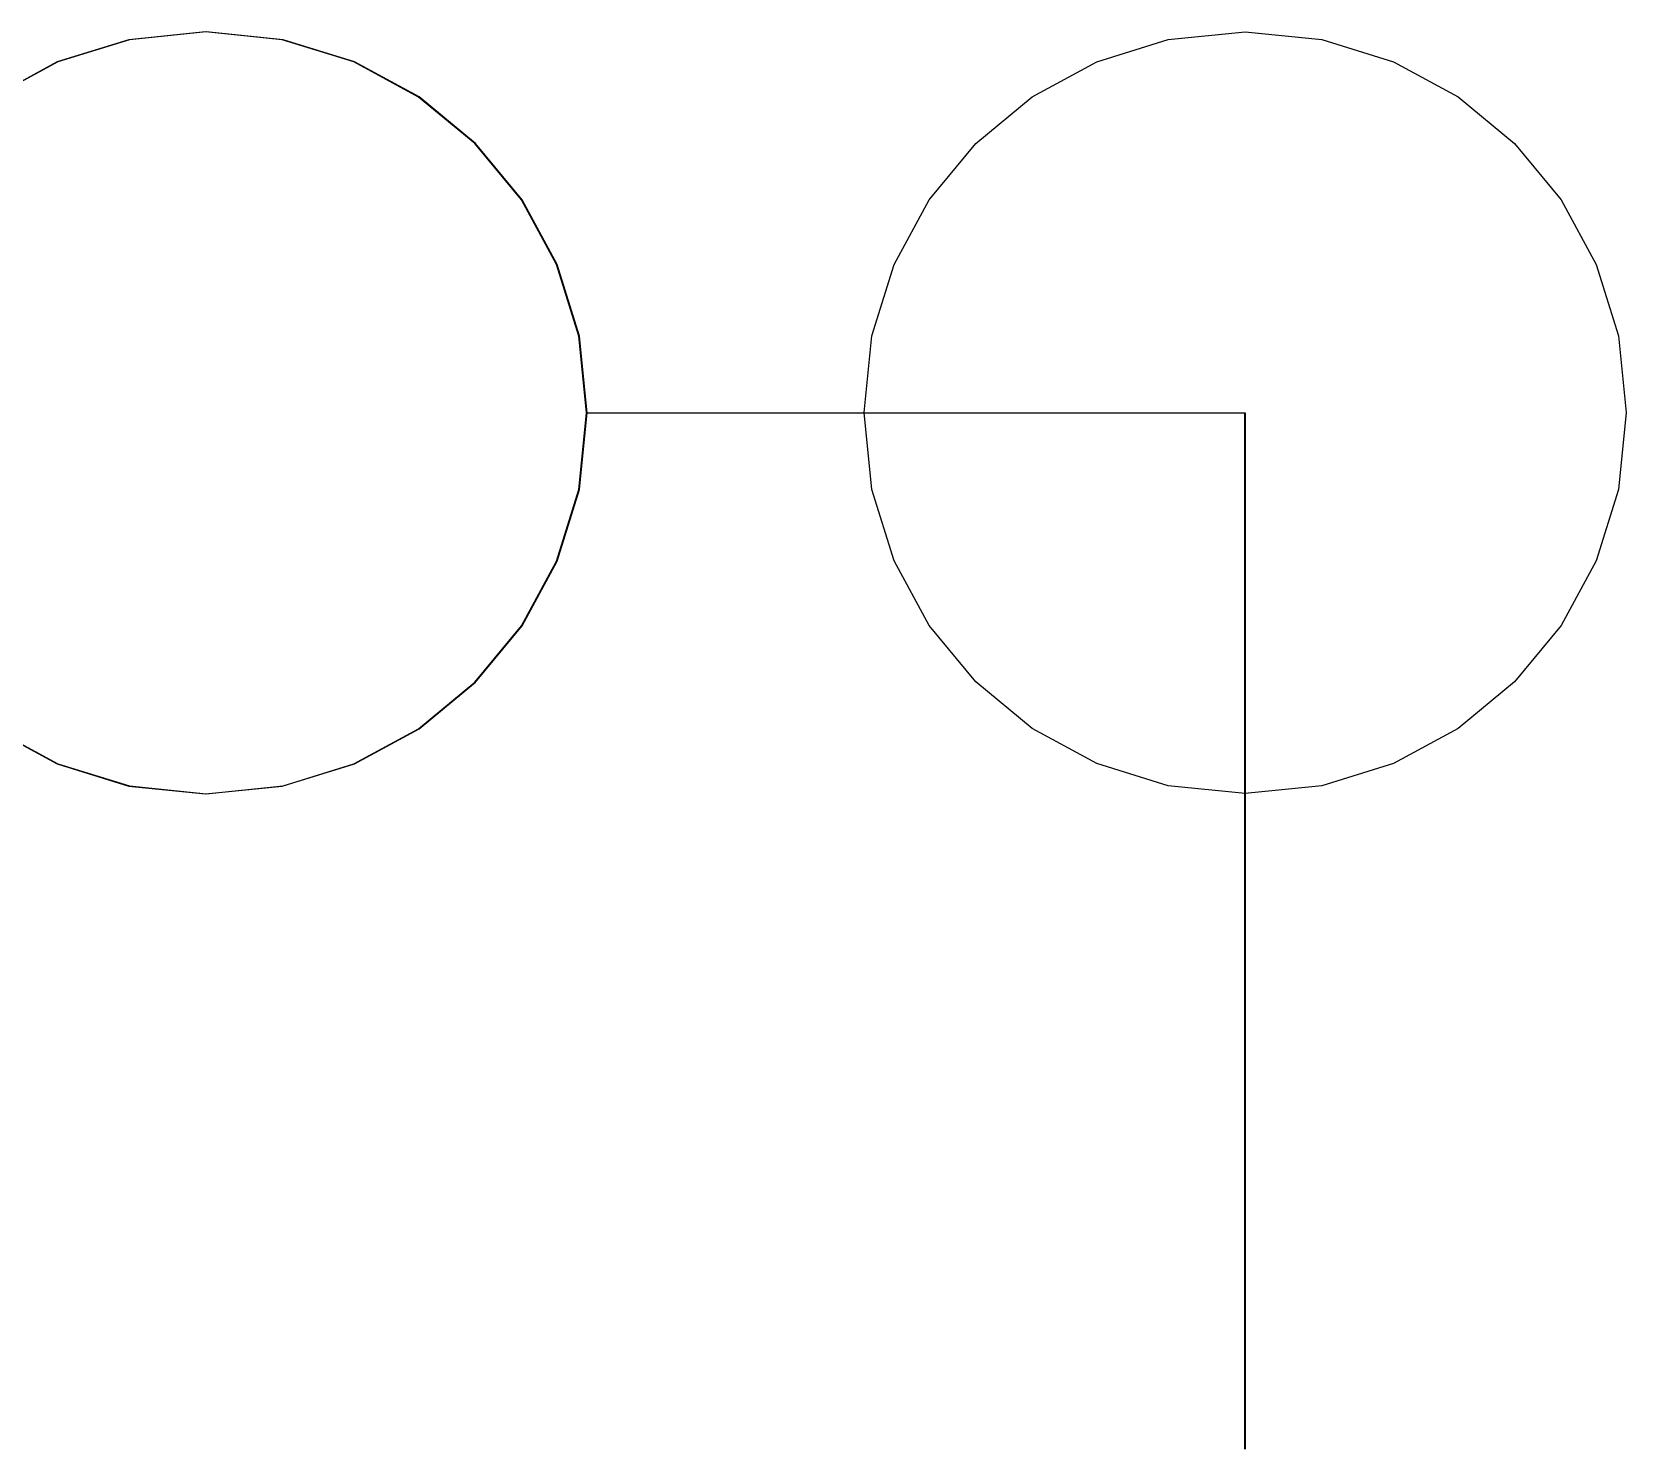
# Model space of a CAD drawing. Extents: x 1 to 47.7, y 0.2 to 35.
# Drawn here: x 41.0004 to 41.2305, y 10.189 to 10.3936 of the extents above; entities that cross this region are included whole.
import ezdxf

# ---------------------------------------------------------------- set-up
doc = ezdxf.new("R2010")
doc.units = 0
doc.header["$MEASUREMENT"] = 0
for name, color, linetype in [('7_2___8__INDEPENDENT_INPUT', 7, 'CONTINUOUS'), ('7_3___8__OPTOISO_INDEPENDE', 7, 'CONTINUOUS'), ('7_4___24__OPTOISO_INDEPEND', 7, 'CONTINUOUS'), ('7_5___8__INDEPENDENT_INPUT', 7, 'CONTINUOUS'), ('7_6____8__INDEPENDENT_INPU', 7, 'CONTINUOUS'), ('7_7____8__OPTOISO_INDEPEND', 7, 'CONTINUOUS'), ('7_8____8__OPTOISO_INDEPEND', 7, 'CONTINUOUS')]:
    doc.layers.add(name, color=color, linetype=linetype)

msp = doc.modelspace()

# ---------------------------------------------------------------- linework, layer by layer
at = {"layer": '7_2___8__INDEPENDENT_INPUT'}
for points in [[(40.99481, 10.29301), (41.00415, 10.28794), (41.01447, 10.28474), (41.02555, 10.28362), (41.03664, 10.28474), (41.04696, 10.28794), (41.05631, 10.29301), (41.06445, 10.29973), (41.07117, 10.30787), (41.07624, 10.31721), (41.07945, 10.32754), (41.08056, 10.33862), (41.07945, 10.34971), (41.07624, 10.36003), (41.07117, 10.36938), (41.06445, 10.37751), (41.05631, 10.38423), (41.04696, 10.3893), (41.03664, 10.3925), (41.02555, 10.39362), (41.01447, 10.3925), (41.00415, 10.3893), (40.99481, 10.38423)], [(41.08056, 10.33862), (41.17556, 10.33862), (41.17556, 10.18898)]]:
    msp.add_lwpolyline(points, dxfattribs=at)
at = {"layer": '7_3___8__OPTOISO_INDEPENDE'}
for points in [[(40.99481, 10.29301), (41.00415, 10.28794), (41.01447, 10.28474), (41.02555, 10.28362), (41.03664, 10.28474), (41.04696, 10.28794), (41.05631, 10.29301), (41.06445, 10.29973), (41.07117, 10.30787), (41.07624, 10.31721), (41.07945, 10.32754), (41.08056, 10.33862), (41.07945, 10.34971), (41.07624, 10.36003), (41.07117, 10.36938), (41.06445, 10.37751), (41.05631, 10.38423), (41.04696, 10.3893), (41.03664, 10.3925), (41.02555, 10.39362), (41.01447, 10.3925), (41.00415, 10.3893), (40.99481, 10.38423)], [(41.08056, 10.33862), (41.17556, 10.33862), (41.17556, 10.18898)]]:
    msp.add_lwpolyline(points, dxfattribs=at)
at = {"layer": '7_4___24__OPTOISO_INDEPEND'}
msp.add_lwpolyline([(41.23055, 10.33866), (41.22943, 10.32757), (41.22623, 10.31724), (41.22116, 10.3079), (41.21445, 10.29976), (41.20631, 10.29304), (41.19696, 10.28797), (41.18663, 10.28476), (41.17554, 10.28364), (41.16445, 10.28476), (41.15413, 10.28797), (41.14479, 10.29304), (41.13665, 10.29976), (41.12994, 10.3079), (41.12487, 10.31724), (41.12167, 10.32757), (41.12055, 10.33866), (41.12167, 10.34973), (41.12487, 10.36005), (41.12994, 10.36939), (41.13665, 10.37753), (41.14479, 10.38425), (41.15413, 10.38932), (41.16445, 10.39253), (41.17554, 10.39364), (41.18663, 10.39253), (41.19696, 10.38932), (41.20631, 10.38425), (41.21445, 10.37753), (41.22116, 10.36939), (41.22623, 10.36005), (41.22943, 10.34973)], close=True, dxfattribs=at)
msp.add_lwpolyline([(41.17554, 10.28364), (41.17554, 10.18898)], dxfattribs=at)
at = {"layer": '7_5___8__INDEPENDENT_INPUT'}
for points in [[(40.99481, 10.29301), (41.00415, 10.28794), (41.01447, 10.28474), (41.02555, 10.28362), (41.03664, 10.28474), (41.04696, 10.28794), (41.05631, 10.29301), (41.06445, 10.29973), (41.07117, 10.30787), (41.07624, 10.31721), (41.07945, 10.32754), (41.08056, 10.33862), (41.07945, 10.34971), (41.07624, 10.36003), (41.07117, 10.36938), (41.06445, 10.37751), (41.05631, 10.38423), (41.04696, 10.3893), (41.03664, 10.3925), (41.02555, 10.39362), (41.01447, 10.3925), (41.00415, 10.3893), (40.99481, 10.38423)], [(41.08046, 10.33864), (41.17545, 10.33864), (41.17545, 10.18898)]]:
    msp.add_lwpolyline(points, dxfattribs=at)
at = {"layer": '7_6____8__INDEPENDENT_INPU'}
for points in [[(40.99481, 10.29301), (41.00415, 10.28794), (41.01447, 10.28474), (41.02555, 10.28362), (41.03664, 10.28474), (41.04696, 10.28794), (41.05631, 10.29301), (41.06445, 10.29973), (41.07117, 10.30787), (41.07624, 10.31721), (41.07945, 10.32754), (41.08056, 10.33862), (41.07945, 10.34971), (41.07624, 10.36003), (41.07117, 10.36938), (41.06445, 10.37751), (41.05631, 10.38423), (41.04696, 10.3893), (41.03664, 10.3925), (41.02555, 10.39362), (41.01447, 10.3925), (41.00415, 10.3893), (40.99481, 10.38423)], [(41.08056, 10.33862), (41.17556, 10.33862), (41.17556, 10.18898)]]:
    msp.add_lwpolyline(points, dxfattribs=at)
at = {"layer": '7_7____8__OPTOISO_INDEPEND'}
for points in [[(40.99481, 10.29301), (41.00415, 10.28794), (41.01447, 10.28474), (41.02555, 10.28362), (41.03664, 10.28474), (41.04696, 10.28794), (41.05631, 10.29301), (41.06445, 10.29973), (41.07117, 10.30787), (41.07624, 10.31721), (41.07945, 10.32754), (41.08056, 10.33862), (41.07945, 10.34971), (41.07624, 10.36003), (41.07117, 10.36938), (41.06445, 10.37751), (41.05631, 10.38423), (41.04696, 10.3893), (41.03664, 10.3925), (41.02555, 10.39362), (41.01447, 10.3925), (41.00415, 10.3893), (40.99481, 10.38423)], [(41.08056, 10.33862), (41.17556, 10.33862), (41.17556, 10.18898)]]:
    msp.add_lwpolyline(points, dxfattribs=at)
at = {"layer": '7_8____8__OPTOISO_INDEPEND'}
for points in [[(40.99471, 10.29301), (41.00405, 10.28794), (41.01437, 10.28473), (41.02544, 10.28362), (41.03653, 10.28473), (41.04686, 10.28794), (41.0562, 10.29301), (41.06434, 10.29972), (41.07106, 10.30786), (41.07613, 10.3172), (41.07934, 10.32753), (41.08046, 10.33862), (41.07934, 10.3497), (41.07613, 10.36003), (41.07106, 10.36937), (41.06434, 10.37751), (41.0562, 10.38422), (41.04686, 10.38929), (41.03653, 10.3925), (41.02544, 10.39362), (41.01437, 10.3925), (41.00405, 10.38929), (40.99471, 10.38422)], [(41.08046, 10.33862), (41.17545, 10.33862), (41.17545, 10.18899)]]:
    msp.add_lwpolyline(points, dxfattribs=at)

doc.saveas('drawing.dxf')
